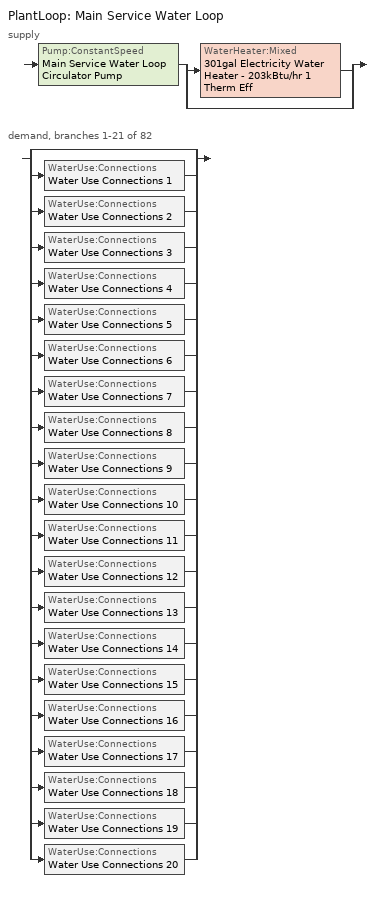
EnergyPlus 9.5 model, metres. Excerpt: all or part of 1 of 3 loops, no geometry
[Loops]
PlantLoop 'Main Service Water Loop'
 supply: Pump:ConstantSpeed 'Main Service Water Loop Circulator Pump' > split
  | WaterHeater:Mixed '301gal Electricity Water Heater - 203kBtu/hr 1 Therm Eff'
  | bypass
 demand, branches 1-21 of 82: split
  | bypass
  | WaterUse:Connections 'Water Use Connections 1'
  | WaterUse:Connections 'Water Use Connections 2'
  | WaterUse:Connections 'Water Use Connections 3'
  | WaterUse:Connections 'Water Use Connections 4'
  | WaterUse:Connections 'Water Use Connections 5'
  | WaterUse:Connections 'Water Use Connections 6'
  | WaterUse:Connections 'Water Use Connections 7'
  | WaterUse:Connections 'Water Use Connections 8'
  | WaterUse:Connections 'Water Use Connections 9'
  | WaterUse:Connections 'Water Use Connections 10'
  | WaterUse:Connections 'Water Use Connections 11'
  | WaterUse:Connections 'Water Use Connections 12'
  | WaterUse:Connections 'Water Use Connections 13'
  | WaterUse:Connections 'Water Use Connections 14'
  | WaterUse:Connections 'Water Use Connections 15'
  | WaterUse:Connections 'Water Use Connections 16'
  | WaterUse:Connections 'Water Use Connections 17'
  | WaterUse:Connections 'Water Use Connections 18'
  | WaterUse:Connections 'Water Use Connections 19'
  | WaterUse:Connections 'Water Use Connections 20'
[SetpointManager:Scheduled]
Service hot water setpoint manager: Control Variable=Temperature; Schedule=Service Water Loop Temp - 140F
[PlantLoop]
Main Service Water Loop: Fluid Type=Water; Plant Equipment Operation Scheme=Main Service Water Loop Operation Schemes; Maximum Loop Temperature {C}=60; Minimum Loop Temperature {C}=10; Maximum Loop Flow Rate {m3/s}=Autosize; Minimum Loop Flow Rate {m3/s}=0; Plant Loop Volume {m3}=Autocalculate; Load Distribution Scheme=Optimal; Plant Loop Demand Calculation Scheme=SingleSetpoint
[Sizing:Plant]
Main Service Water Loop: Loop Type=Heating; Design Loop Exit Temperature {C}=60; Loop Design Temperature Difference {deltaC}=5; Sizing Option=NonCoincident; Zone Timesteps in Averaging Window=1; Coincident Sizing Factor Mode=None
[Pump:ConstantSpeed]
Main Service Water Loop Circulator Pump: Design Flow Rate {m3/s}=Autosize; Design Pump Head {Pa}=385190; Design Power Consumption {W}=Autosize; Motor Efficiency=0.855; Fraction of Motor Inefficiencies to Fluid Stream=0; Pump Control Type=Intermittent; Design Power Sizing Method=PowerPerFlowPerPressure; Design Electric Power per Unit Flow Rate {W/(m3/s)}=348701.1; Design Shaft Power per Unit Flow Rate per Unit Head {W-s/m3-Pa}=1.28205
[WaterHeater:Mixed]
301gal Electricity Water Heater - 203kBtu/hr 1 Therm Eff: Tank Volume {m3}=1.13961; Setpoint Temperature Schedule=Service Water Loop Temp - 140F; Deadband Temperature Difference {deltaC}=2; Maximum Temperature Limit {C}=60; Heater Control Type=Cycle; Heater Maximum Capacity {W}=59544.8; Heater Ignition Minimum Flow Rate {m3/s}=0; Heater Ignition Delay {s}=0; Heater Fuel Type=Electricity; Heater Thermal Efficiency=1; Off Cycle Parasitic Fuel Consumption Rate {W}=105.696; Off Cycle Parasitic Fuel Type=Electricity; Off Cycle Parasitic Heat Fraction to Tank=0.8; On Cycle Parasitic Fuel Consumption Rate {W}=105.696; On Cycle Parasitic Fuel Type=Electricity; On Cycle Parasitic Heat Fraction to Tank=0; Ambient Temperature Indicator=Schedule; Ambient Temperature Schedule=Water Heater Ambient Temp Schedule - 70.0f; Off Cycle Loss Coefficient to Ambient Temperature {W/K}=4.72726; Off Cycle Loss Fraction to Zone=1; On Cycle Loss Coefficient to Ambient Temperature {W/K}=4.72726; On Cycle Loss Fraction to Zone=1; Use Side Effectiveness=1; Source Side Effectiveness=1; Use Side Design Flow Rate {m3/s}=Autosize; Source Side Design Flow Rate {m3/s}=Autosize; Indirect Water Heating Recovery Time {hr}=1.5; Source Side Flow Control Mode=IndirectHeatPrimarySetpoint
[WaterHeater:Sizing]
301gal Electricity Water Heater - 203kBtu/hr 1 Therm Eff: Design Mode=PeakDraw; Time Storage Can Meet Peak Draw {hr}=0.538503; Time for Tank Recovery {hr}=0; Nominal Tank Volume for Autosizing Plant Connections {m3}=1
[WaterUse:Connections] Drain Water Heat Exchanger Type=None; Drain Water Heat Exchanger Destination=Plant
Name | Water Use Equipment Name 1
Water Use Connections 1 | F2 n1 apartment Service Water Use 0.06gal/min
Water Use Connections 2 | F2 n2 apartment Service Water Use 0.06gal/min
Water Use Connections 3 | F2 ne apartment Service Water Use 0.06gal/min
Water Use Connections 4 | F2 nw apartment Service Water Use 0.06gal/min
Water Use Connections 5 | F2 s1 apartment Service Water Use 0.06gal/min
Water Use Connections 6 | F2 s2 apartment Service Water Use 0.06gal/min
Water Use Connections 7 | F2 se apartment Service Water Use 0.06gal/min
Water Use Connections 8 | F2 sw apartment Service Water Use 0.06gal/min
Water Use Connections 9 | F3 n1 apartment Service Water Use 0.06gal/min
Water Use Connections 10 | F3 n2 apartment Service Water Use 0.06gal/min
Water Use Connections 11 | F3 ne apartment Service Water Use 0.06gal/min
Water Use Connections 12 | F3 nw apartment Service Water Use 0.06gal/min
Water Use Connections 13 | F3 s1 apartment Service Water Use 0.06gal/min
Water Use Connections 14 | F3 s2 apartment Service Water Use 0.06gal/min
Water Use Connections 15 | F3 se apartment Service Water Use 0.06gal/min
Water Use Connections 16 | F3 sw apartment Service Water Use 0.06gal/min
Water Use Connections 17 | F4 n1 apartment Service Water Use 0.06gal/min
Water Use Connections 18 | F4 n2 apartment Service Water Use 0.06gal/min
Water Use Connections 19 | F4 ne apartment Service Water Use 0.06gal/min
Water Use Connections 20 | F4 nw apartment Service Water Use 0.06gal/min
[WaterUse:Equipment] Peak Flow Rate {m3/s}=3.95699e-06; Flow Rate Fraction Schedule=NECB-G-Service Water Heating
Name | Target Temperature Schedule | Zone | Sensible Fraction Schedule | Latent Fraction Schedule
F2 n1 apartment Service Water Use 0.06gal/min | Schedule Ruleset 5 | DU_BT=Space Function_ST=Dwelling Unit(s)_FL=Building Story 2_SCHG | Schedule Ruleset 3 | Schedule Ruleset 4
F2 n2 apartment Service Water Use 0.06gal/min | Schedule Ruleset 8 | DU_BT=Space Function_ST=Dwelling Unit(s)_FL=Building Story 2_SCHG 7 | Schedule Ruleset 6 | Schedule Ruleset 7
F2 ne apartment Service Water Use 0.06gal/min | Schedule Ruleset 11 | DU_BT=Space Function_ST=Dwelling Unit(s)_FL=Building Story 2_SCHG 1 | Schedule Ruleset 9 | Schedule Ruleset 10
F2 nw apartment Service Water Use 0.06gal/min | Schedule Ruleset 14 | DU_BT=Space Function_ST=Dwelling Unit(s)_FL=Building Story 2_SCHG 4 | Schedule Ruleset 12 | Schedule Ruleset 13
F2 s1 apartment Service Water Use 0.06gal/min | Schedule Ruleset 17 | DU_BT=Space Function_ST=Dwelling Unit(s)_FL=Building Story 2_SCHG 3 | Schedule Ruleset 15 | Schedule Ruleset 16
F2 s2 apartment Service Water Use 0.06gal/min | Schedule Ruleset 20 | DU_BT=Space Function_ST=Dwelling Unit(s)_FL=Building Story 2_SCHG 5 | Schedule Ruleset 18 | Schedule Ruleset 19
F2 se apartment Service Water Use 0.06gal/min | Schedule Ruleset 23 | DU_BT=Space Function_ST=Dwelling Unit(s)_FL=Building Story 2_SCHG 6 | Schedule Ruleset 21 | Schedule Ruleset 22
F2 sw apartment Service Water Use 0.06gal/min | Schedule Ruleset 26 | DU_BT=Space Function_ST=Dwelling Unit(s)_FL=Building Story 2_SCHG 2 | Schedule Ruleset 24 | Schedule Ruleset 25
F3 n1 apartment Service Water Use 0.06gal/min | Schedule Ruleset 29 | DU_BT=Space Function_ST=Dwelling Unit(s)_FL=Building Story 3_SCHG 1 | Schedule Ruleset 27 | Schedule Ruleset 28
F3 n2 apartment Service Water Use 0.06gal/min | Schedule Ruleset 32 | DU_BT=Space Function_ST=Dwelling Unit(s)_FL=Building Story 3_SCHG 6 | Schedule Ruleset 30 | Schedule Ruleset 31
F3 ne apartment Service Water Use 0.06gal/min | Schedule Ruleset 35 | DU_BT=Space Function_ST=Dwelling Unit(s)_FL=Building Story 3_SCHG 5 | Schedule Ruleset 33 | Schedule Ruleset 34
F3 nw apartment Service Water Use 0.06gal/min | Schedule Ruleset 38 | DU_BT=Space Function_ST=Dwelling Unit(s)_FL=Building Story 3_SCHG 2 | Schedule Ruleset 36 | Schedule Ruleset 37
F3 s1 apartment Service Water Use 0.06gal/min | Schedule Ruleset 41 | DU_BT=Space Function_ST=Dwelling Unit(s)_FL=Building Story 3_SCHG 3 | Schedule Ruleset 39 | Schedule Ruleset 40
F3 s2 apartment Service Water Use 0.06gal/min | Schedule Ruleset 44 | DU_BT=Space Function_ST=Dwelling Unit(s)_FL=Building Story 3_SCHG 4 | Schedule Ruleset 42 | Schedule Ruleset 43
F3 se apartment Service Water Use 0.06gal/min | Schedule Ruleset 47 | DU_BT=Space Function_ST=Dwelling Unit(s)_FL=Building Story 3_SCHG 7 | Schedule Ruleset 45 | Schedule Ruleset 46
F3 sw apartment Service Water Use 0.06gal/min | Schedule Ruleset 50 | DU_BT=Space Function_ST=Dwelling Unit(s)_FL=Building Story 3_SCHG | Schedule Ruleset 48 | Schedule Ruleset 49
F4 n1 apartment Service Water Use 0.06gal/min | Schedule Ruleset 53 | DU_BT=Space Function_ST=Dwelling Unit(s)_FL=Building Story 4_SCHG 5 | Schedule Ruleset 51 | Schedule Ruleset 52
F4 n2 apartment Service Water Use 0.06gal/min | Schedule Ruleset 56 | DU_BT=Space Function_ST=Dwelling Unit(s)_FL=Building Story 4_SCHG 1 | Schedule Ruleset 54 | Schedule Ruleset 55
F4 ne apartment Service Water Use 0.06gal/min | Schedule Ruleset 59 | DU_BT=Space Function_ST=Dwelling Unit(s)_FL=Building Story 4_SCHG 2 | Schedule Ruleset 57 | Schedule Ruleset 58
F4 nw apartment Service Water Use 0.06gal/min | Schedule Ruleset 62 | DU_BT=Space Function_ST=Dwelling Unit(s)_FL=Building Story 4_SCHG 7 | Schedule Ruleset 60 | Schedule Ruleset 61
[PlantEquipmentOperationSchemes]
Main Service Water Loop Operation Schemes: Control Scheme Object Type 1=PlantEquipmentOperation:HeatingLoad; Control Scheme Name 1=Main Service Water Loop Heating Operation Scheme; Control Scheme Schedule Name 1=Always On Discrete
[PlantEquipmentOperation:HeatingLoad]
Main Service Water Loop Heating Operation Scheme: Load Range Lower Limit 1 {W}=0; Load Range Upper Limit 1 {W}=1000000000; Range Equipment List Name 1=Main Service Water Loop Heating Equipment List
[PlantEquipmentList]
Main Service Water Loop Heating Equipment List: WaterHeater:Mixed, 301gal Electricity Water Heater - 203kBtu/hr 1 Therm Eff
[Schedule:Day:Interval]
NECB-G-Service Water Heating Default; NECB-G-Service Water Heating Default|Wkdy Day: No, 01:00, 0.1, 06:00, 0.05, 07:00, 0.2, 08:00, 0.8, 09:00, 0.7, 10:00, 0.5, 11:00, 0.4, 14:00, 0.2, 15:00, 0.3, 17:00, 0.5, 19:00, 0.7, 21:00, 0.4, 23:00, 0.2, 24:00, 0.1
NECB-G-Service Water Heating Sat Day: No, 01:00, 0.1, 07:00, 0.05, 08:00, 0.2, 11:00, 0.5, 15:00, 0.3, 16:00, 0.7, 17:00, 0.9, 19:00, 0.7, 20:00, 0.6, 21:00, 0.5, 22:00, 0.4, 23:00, 0.3, 24:00, 0.2
NECB-G-Service Water Heating Sun|Hol Day: No, 01:00, 0.1, 08:00, 0.05, 09:00, 0.2, 11:00, 0.3, 13:00, 0.2, 14:00, 0.3, 15:00, 0.4, 16:00, 0.5, 17:00, 0.6, 18:00, 0.7, 19:00, 0.4, 20:00, 0.3, 24:00, 0.2
Schedule Day 10; Schedule Day 13; Schedule Day 16; Schedule Day 19; Schedule Day 22; Schedule Day 25; Schedule Day 28; Schedule Day 31; Schedule Day 34; Schedule Day 37; Schedule Day 40; Schedule Day 43; Schedule Day 46; Schedule Day 49; Schedule Day 52; Schedule Day 55; Schedule Day 58; Schedule Day 61; Schedule Day 64; Schedule Day 7: No, 24:00, 0.05
Schedule Day 11; Schedule Day 14; Schedule Day 17; Schedule Day 20; Schedule Day 23; Schedule Day 26; Schedule Day 29; Schedule Day 32; Schedule Day 35; Schedule Day 38; Schedule Day 41; Schedule Day 44; Schedule Day 47; Schedule Day 50; Schedule Day 53; Schedule Day 56; Schedule Day 59; Schedule Day 62; Schedule Day 65; Schedule Day 8; Service Water Loop Temp - 140F Default: No, 24:00, 60
Schedule Day 12; Schedule Day 15; Schedule Day 18; Schedule Day 21; Schedule Day 24; Schedule Day 27; Schedule Day 30; Schedule Day 33; Schedule Day 36; Schedule Day 39; Schedule Day 42; Schedule Day 45; Schedule Day 48; Schedule Day 51; Schedule Day 54; Schedule Day 57; Schedule Day 6; Schedule Day 60; Schedule Day 63; Schedule Day 9: No, 24:00, 0.2
Water Heater Ambient Temp Schedule - 70.0f Default: No, 24:00, 21.1111
[Schedule:Week:Daily]
NECB-G-Service Water Heating Week Rule - Jan1-Dec31: NECB-G-Service Water Heating Sun|Hol Day, NECB-G-Service Water Heating Default|Wkdy Day, NECB-G-Service Water Heating Default|Wkdy Day, NECB-G-Service Water Heating Default|Wkdy Day, NECB-G-Service Water Heating Default|Wkdy Day, NECB-G-Service Water Heating Default|Wkdy Day, NECB-G-Service Water Heating Sat Day, NECB-G-Service Water Heating Default, NECB-G-Service Water Heating Default, NECB-G-Service Water Heating Default, NECB-G-Service Water Heating Default, NECB-G-Service Water Heating Default
Schedule Ruleset 10 Week Rule - Jan1-Dec31: Schedule Day 13, Schedule Day 13, Schedule Day 13, Schedule Day 13, Schedule Day 13, Schedule Day 13, Schedule Day 13, Schedule Day 13, Schedule Day 13, Schedule Day 13, Schedule Day 13, Schedule Day 13
Schedule Ruleset 11 Week Rule - Jan1-Dec31: Schedule Day 14, Schedule Day 14, Schedule Day 14, Schedule Day 14, Schedule Day 14, Schedule Day 14, Schedule Day 14, Schedule Day 14, Schedule Day 14, Schedule Day 14, Schedule Day 14, Schedule Day 14
Schedule Ruleset 12 Week Rule - Jan1-Dec31: Schedule Day 15, Schedule Day 15, Schedule Day 15, Schedule Day 15, Schedule Day 15, Schedule Day 15, Schedule Day 15, Schedule Day 15, Schedule Day 15, Schedule Day 15, Schedule Day 15, Schedule Day 15
Schedule Ruleset 13 Week Rule - Jan1-Dec31: Schedule Day 16, Schedule Day 16, Schedule Day 16, Schedule Day 16, Schedule Day 16, Schedule Day 16, Schedule Day 16, Schedule Day 16, Schedule Day 16, Schedule Day 16, Schedule Day 16, Schedule Day 16
Schedule Ruleset 14 Week Rule - Jan1-Dec31: Schedule Day 17, Schedule Day 17, Schedule Day 17, Schedule Day 17, Schedule Day 17, Schedule Day 17, Schedule Day 17, Schedule Day 17, Schedule Day 17, Schedule Day 17, Schedule Day 17, Schedule Day 17
Schedule Ruleset 15 Week Rule - Jan1-Dec31: Schedule Day 18, Schedule Day 18, Schedule Day 18, Schedule Day 18, Schedule Day 18, Schedule Day 18, Schedule Day 18, Schedule Day 18, Schedule Day 18, Schedule Day 18, Schedule Day 18, Schedule Day 18
Schedule Ruleset 16 Week Rule - Jan1-Dec31: Schedule Day 19, Schedule Day 19, Schedule Day 19, Schedule Day 19, Schedule Day 19, Schedule Day 19, Schedule Day 19, Schedule Day 19, Schedule Day 19, Schedule Day 19, Schedule Day 19, Schedule Day 19
Schedule Ruleset 17 Week Rule - Jan1-Dec31: Schedule Day 20, Schedule Day 20, Schedule Day 20, Schedule Day 20, Schedule Day 20, Schedule Day 20, Schedule Day 20, Schedule Day 20, Schedule Day 20, Schedule Day 20, Schedule Day 20, Schedule Day 20
Schedule Ruleset 18 Week Rule - Jan1-Dec31: Schedule Day 21, Schedule Day 21, Schedule Day 21, Schedule Day 21, Schedule Day 21, Schedule Day 21, Schedule Day 21, Schedule Day 21, Schedule Day 21, Schedule Day 21, Schedule Day 21, Schedule Day 21
Schedule Ruleset 19 Week Rule - Jan1-Dec31: Schedule Day 22, Schedule Day 22, Schedule Day 22, Schedule Day 22, Schedule Day 22, Schedule Day 22, Schedule Day 22, Schedule Day 22, Schedule Day 22, Schedule Day 22, Schedule Day 22, Schedule Day 22
Schedule Ruleset 20 Week Rule - Jan1-Dec31: Schedule Day 23, Schedule Day 23, Schedule Day 23, Schedule Day 23, Schedule Day 23, Schedule Day 23, Schedule Day 23, Schedule Day 23, Schedule Day 23, Schedule Day 23, Schedule Day 23, Schedule Day 23
Schedule Ruleset 21 Week Rule - Jan1-Dec31: Schedule Day 24, Schedule Day 24, Schedule Day 24, Schedule Day 24, Schedule Day 24, Schedule Day 24, Schedule Day 24, Schedule Day 24, Schedule Day 24, Schedule Day 24, Schedule Day 24, Schedule Day 24
Schedule Ruleset 22 Week Rule - Jan1-Dec31: Schedule Day 25, Schedule Day 25, Schedule Day 25, Schedule Day 25, Schedule Day 25, Schedule Day 25, Schedule Day 25, Schedule Day 25, Schedule Day 25, Schedule Day 25, Schedule Day 25, Schedule Day 25
Schedule Ruleset 23 Week Rule - Jan1-Dec31: Schedule Day 26, Schedule Day 26, Schedule Day 26, Schedule Day 26, Schedule Day 26, Schedule Day 26, Schedule Day 26, Schedule Day 26, Schedule Day 26, Schedule Day 26, Schedule Day 26, Schedule Day 26
Schedule Ruleset 24 Week Rule - Jan1-Dec31: Schedule Day 27, Schedule Day 27, Schedule Day 27, Schedule Day 27, Schedule Day 27, Schedule Day 27, Schedule Day 27, Schedule Day 27, Schedule Day 27, Schedule Day 27, Schedule Day 27, Schedule Day 27
Schedule Ruleset 25 Week Rule - Jan1-Dec31: Schedule Day 28, Schedule Day 28, Schedule Day 28, Schedule Day 28, Schedule Day 28, Schedule Day 28, Schedule Day 28, Schedule Day 28, Schedule Day 28, Schedule Day 28, Schedule Day 28, Schedule Day 28
Schedule Ruleset 26 Week Rule - Jan1-Dec31: Schedule Day 29, Schedule Day 29, Schedule Day 29, Schedule Day 29, Schedule Day 29, Schedule Day 29, Schedule Day 29, Schedule Day 29, Schedule Day 29, Schedule Day 29, Schedule Day 29, Schedule Day 29
Schedule Ruleset 27 Week Rule - Jan1-Dec31: Schedule Day 30, Schedule Day 30, Schedule Day 30, Schedule Day 30, Schedule Day 30, Schedule Day 30, Schedule Day 30, Schedule Day 30, Schedule Day 30, Schedule Day 30, Schedule Day 30, Schedule Day 30
Schedule Ruleset 28 Week Rule - Jan1-Dec31: Schedule Day 31, Schedule Day 31, Schedule Day 31, Schedule Day 31, Schedule Day 31, Schedule Day 31, Schedule Day 31, Schedule Day 31, Schedule Day 31, Schedule Day 31, Schedule Day 31, Schedule Day 31
Schedule Ruleset 29 Week Rule - Jan1-Dec31: Schedule Day 32, Schedule Day 32, Schedule Day 32, Schedule Day 32, Schedule Day 32, Schedule Day 32, Schedule Day 32, Schedule Day 32, Schedule Day 32, Schedule Day 32, Schedule Day 32, Schedule Day 32
Schedule Ruleset 3 Week Rule - Jan1-Dec31: Schedule Day 6, Schedule Day 6, Schedule Day 6, Schedule Day 6, Schedule Day 6, Schedule Day 6, Schedule Day 6, Schedule Day 6, Schedule Day 6, Schedule Day 6, Schedule Day 6, Schedule Day 6
Schedule Ruleset 30 Week Rule - Jan1-Dec31: Schedule Day 33, Schedule Day 33, Schedule Day 33, Schedule Day 33, Schedule Day 33, Schedule Day 33, Schedule Day 33, Schedule Day 33, Schedule Day 33, Schedule Day 33, Schedule Day 33, Schedule Day 33
Schedule Ruleset 31 Week Rule - Jan1-Dec31: Schedule Day 34, Schedule Day 34, Schedule Day 34, Schedule Day 34, Schedule Day 34, Schedule Day 34, Schedule Day 34, Schedule Day 34, Schedule Day 34, Schedule Day 34, Schedule Day 34, Schedule Day 34
Schedule Ruleset 32 Week Rule - Jan1-Dec31: Schedule Day 35, Schedule Day 35, Schedule Day 35, Schedule Day 35, Schedule Day 35, Schedule Day 35, Schedule Day 35, Schedule Day 35, Schedule Day 35, Schedule Day 35, Schedule Day 35, Schedule Day 35
Schedule Ruleset 33 Week Rule - Jan1-Dec31: Schedule Day 36, Schedule Day 36, Schedule Day 36, Schedule Day 36, Schedule Day 36, Schedule Day 36, Schedule Day 36, Schedule Day 36, Schedule Day 36, Schedule Day 36, Schedule Day 36, Schedule Day 36
Schedule Ruleset 34 Week Rule - Jan1-Dec31: Schedule Day 37, Schedule Day 37, Schedule Day 37, Schedule Day 37, Schedule Day 37, Schedule Day 37, Schedule Day 37, Schedule Day 37, Schedule Day 37, Schedule Day 37, Schedule Day 37, Schedule Day 37
Schedule Ruleset 35 Week Rule - Jan1-Dec31: Schedule Day 38, Schedule Day 38, Schedule Day 38, Schedule Day 38, Schedule Day 38, Schedule Day 38, Schedule Day 38, Schedule Day 38, Schedule Day 38, Schedule Day 38, Schedule Day 38, Schedule Day 38
Schedule Ruleset 36 Week Rule - Jan1-Dec31: Schedule Day 39, Schedule Day 39, Schedule Day 39, Schedule Day 39, Schedule Day 39, Schedule Day 39, Schedule Day 39, Schedule Day 39, Schedule Day 39, Schedule Day 39, Schedule Day 39, Schedule Day 39
Schedule Ruleset 37 Week Rule - Jan1-Dec31: Schedule Day 40, Schedule Day 40, Schedule Day 40, Schedule Day 40, Schedule Day 40, Schedule Day 40, Schedule Day 40, Schedule Day 40, Schedule Day 40, Schedule Day 40, Schedule Day 40, Schedule Day 40
Schedule Ruleset 38 Week Rule - Jan1-Dec31: Schedule Day 41, Schedule Day 41, Schedule Day 41, Schedule Day 41, Schedule Day 41, Schedule Day 41, Schedule Day 41, Schedule Day 41, Schedule Day 41, Schedule Day 41, Schedule Day 41, Schedule Day 41
Schedule Ruleset 39 Week Rule - Jan1-Dec31: Schedule Day 42, Schedule Day 42, Schedule Day 42, Schedule Day 42, Schedule Day 42, Schedule Day 42, Schedule Day 42, Schedule Day 42, Schedule Day 42, Schedule Day 42, Schedule Day 42, Schedule Day 42
Schedule Ruleset 4 Week Rule - Jan1-Dec31: Schedule Day 7, Schedule Day 7, Schedule Day 7, Schedule Day 7, Schedule Day 7, Schedule Day 7, Schedule Day 7, Schedule Day 7, Schedule Day 7, Schedule Day 7, Schedule Day 7, Schedule Day 7
Schedule Ruleset 40 Week Rule - Jan1-Dec31: Schedule Day 43, Schedule Day 43, Schedule Day 43, Schedule Day 43, Schedule Day 43, Schedule Day 43, Schedule Day 43, Schedule Day 43, Schedule Day 43, Schedule Day 43, Schedule Day 43, Schedule Day 43
Schedule Ruleset 41 Week Rule - Jan1-Dec31: Schedule Day 44, Schedule Day 44, Schedule Day 44, Schedule Day 44, Schedule Day 44, Schedule Day 44, Schedule Day 44, Schedule Day 44, Schedule Day 44, Schedule Day 44, Schedule Day 44, Schedule Day 44
Schedule Ruleset 42 Week Rule - Jan1-Dec31: Schedule Day 45, Schedule Day 45, Schedule Day 45, Schedule Day 45, Schedule Day 45, Schedule Day 45, Schedule Day 45, Schedule Day 45, Schedule Day 45, Schedule Day 45, Schedule Day 45, Schedule Day 45
Schedule Ruleset 43 Week Rule - Jan1-Dec31: Schedule Day 46, Schedule Day 46, Schedule Day 46, Schedule Day 46, Schedule Day 46, Schedule Day 46, Schedule Day 46, Schedule Day 46, Schedule Day 46, Schedule Day 46, Schedule Day 46, Schedule Day 46
Schedule Ruleset 44 Week Rule - Jan1-Dec31: Schedule Day 47, Schedule Day 47, Schedule Day 47, Schedule Day 47, Schedule Day 47, Schedule Day 47, Schedule Day 47, Schedule Day 47, Schedule Day 47, Schedule Day 47, Schedule Day 47, Schedule Day 47
Schedule Ruleset 45 Week Rule - Jan1-Dec31: Schedule Day 48, Schedule Day 48, Schedule Day 48, Schedule Day 48, Schedule Day 48, Schedule Day 48, Schedule Day 48, Schedule Day 48, Schedule Day 48, Schedule Day 48, Schedule Day 48, Schedule Day 48
Schedule Ruleset 46 Week Rule - Jan1-Dec31: Schedule Day 49, Schedule Day 49, Schedule Day 49, Schedule Day 49, Schedule Day 49, Schedule Day 49, Schedule Day 49, Schedule Day 49, Schedule Day 49, Schedule Day 49, Schedule Day 49, Schedule Day 49
Schedule Ruleset 47 Week Rule - Jan1-Dec31: Schedule Day 50, Schedule Day 50, Schedule Day 50, Schedule Day 50, Schedule Day 50, Schedule Day 50, Schedule Day 50, Schedule Day 50, Schedule Day 50, Schedule Day 50, Schedule Day 50, Schedule Day 50
Schedule Ruleset 48 Week Rule - Jan1-Dec31: Schedule Day 51, Schedule Day 51, Schedule Day 51, Schedule Day 51, Schedule Day 51, Schedule Day 51, Schedule Day 51, Schedule Day 51, Schedule Day 51, Schedule Day 51, Schedule Day 51, Schedule Day 51
Schedule Ruleset 49 Week Rule - Jan1-Dec31: Schedule Day 52, Schedule Day 52, Schedule Day 52, Schedule Day 52, Schedule Day 52, Schedule Day 52, Schedule Day 52, Schedule Day 52, Schedule Day 52, Schedule Day 52, Schedule Day 52, Schedule Day 52
Schedule Ruleset 5 Week Rule - Jan1-Dec31: Schedule Day 8, Schedule Day 8, Schedule Day 8, Schedule Day 8, Schedule Day 8, Schedule Day 8, Schedule Day 8, Schedule Day 8, Schedule Day 8, Schedule Day 8, Schedule Day 8, Schedule Day 8
Schedule Ruleset 50 Week Rule - Jan1-Dec31: Schedule Day 53, Schedule Day 53, Schedule Day 53, Schedule Day 53, Schedule Day 53, Schedule Day 53, Schedule Day 53, Schedule Day 53, Schedule Day 53, Schedule Day 53, Schedule Day 53, Schedule Day 53
Schedule Ruleset 51 Week Rule - Jan1-Dec31: Schedule Day 54, Schedule Day 54, Schedule Day 54, Schedule Day 54, Schedule Day 54, Schedule Day 54, Schedule Day 54, Schedule Day 54, Schedule Day 54, Schedule Day 54, Schedule Day 54, Schedule Day 54
Schedule Ruleset 52 Week Rule - Jan1-Dec31: Schedule Day 55, Schedule Day 55, Schedule Day 55, Schedule Day 55, Schedule Day 55, Schedule Day 55, Schedule Day 55, Schedule Day 55, Schedule Day 55, Schedule Day 55, Schedule Day 55, Schedule Day 55
Schedule Ruleset 53 Week Rule - Jan1-Dec31: Schedule Day 56, Schedule Day 56, Schedule Day 56, Schedule Day 56, Schedule Day 56, Schedule Day 56, Schedule Day 56, Schedule Day 56, Schedule Day 56, Schedule Day 56, Schedule Day 56, Schedule Day 56
Schedule Ruleset 54 Week Rule - Jan1-Dec31: Schedule Day 57, Schedule Day 57, Schedule Day 57, Schedule Day 57, Schedule Day 57, Schedule Day 57, Schedule Day 57, Schedule Day 57, Schedule Day 57, Schedule Day 57, Schedule Day 57, Schedule Day 57
Schedule Ruleset 55 Week Rule - Jan1-Dec31: Schedule Day 58, Schedule Day 58, Schedule Day 58, Schedule Day 58, Schedule Day 58, Schedule Day 58, Schedule Day 58, Schedule Day 58, Schedule Day 58, Schedule Day 58, Schedule Day 58, Schedule Day 58
Schedule Ruleset 56 Week Rule - Jan1-Dec31: Schedule Day 59, Schedule Day 59, Schedule Day 59, Schedule Day 59, Schedule Day 59, Schedule Day 59, Schedule Day 59, Schedule Day 59, Schedule Day 59, Schedule Day 59, Schedule Day 59, Schedule Day 59
Schedule Ruleset 57 Week Rule - Jan1-Dec31: Schedule Day 60, Schedule Day 60, Schedule Day 60, Schedule Day 60, Schedule Day 60, Schedule Day 60, Schedule Day 60, Schedule Day 60, Schedule Day 60, Schedule Day 60, Schedule Day 60, Schedule Day 60
Schedule Ruleset 58 Week Rule - Jan1-Dec31: Schedule Day 61, Schedule Day 61, Schedule Day 61, Schedule Day 61, Schedule Day 61, Schedule Day 61, Schedule Day 61, Schedule Day 61, Schedule Day 61, Schedule Day 61, Schedule Day 61, Schedule Day 61
Schedule Ruleset 59 Week Rule - Jan1-Dec31: Schedule Day 62, Schedule Day 62, Schedule Day 62, Schedule Day 62, Schedule Day 62, Schedule Day 62, Schedule Day 62, Schedule Day 62, Schedule Day 62, Schedule Day 62, Schedule Day 62, Schedule Day 62
Schedule Ruleset 6 Week Rule - Jan1-Dec31: Schedule Day 9, Schedule Day 9, Schedule Day 9, Schedule Day 9, Schedule Day 9, Schedule Day 9, Schedule Day 9, Schedule Day 9, Schedule Day 9, Schedule Day 9, Schedule Day 9, Schedule Day 9
Schedule Ruleset 60 Week Rule - Jan1-Dec31: Schedule Day 63, Schedule Day 63, Schedule Day 63, Schedule Day 63, Schedule Day 63, Schedule Day 63, Schedule Day 63, Schedule Day 63, Schedule Day 63, Schedule Day 63, Schedule Day 63, Schedule Day 63
Schedule Ruleset 61 Week Rule - Jan1-Dec31: Schedule Day 64, Schedule Day 64, Schedule Day 64, Schedule Day 64, Schedule Day 64, Schedule Day 64, Schedule Day 64, Schedule Day 64, Schedule Day 64, Schedule Day 64, Schedule Day 64, Schedule Day 64
Schedule Ruleset 62 Week Rule - Jan1-Dec31: Schedule Day 65, Schedule Day 65, Schedule Day 65, Schedule Day 65, Schedule Day 65, Schedule Day 65, Schedule Day 65, Schedule Day 65, Schedule Day 65, Schedule Day 65, Schedule Day 65, Schedule Day 65
Schedule Ruleset 7 Week Rule - Jan1-Dec31: Schedule Day 10, Schedule Day 10, Schedule Day 10, Schedule Day 10, Schedule Day 10, Schedule Day 10, Schedule Day 10, Schedule Day 10, Schedule Day 10, Schedule Day 10, Schedule Day 10, Schedule Day 10
Schedule Ruleset 8 Week Rule - Jan1-Dec31: Schedule Day 11, Schedule Day 11, Schedule Day 11, Schedule Day 11, Schedule Day 11, Schedule Day 11, Schedule Day 11, Schedule Day 11, Schedule Day 11, Schedule Day 11, Schedule Day 11, Schedule Day 11
Schedule Ruleset 9 Week Rule - Jan1-Dec31: Schedule Day 12, Schedule Day 12, Schedule Day 12, Schedule Day 12, Schedule Day 12, Schedule Day 12, Schedule Day 12, Schedule Day 12, Schedule Day 12, Schedule Day 12, Schedule Day 12, Schedule Day 12
Service Water Loop Temp - 140F Week Rule - Jan1-Dec31: Service Water Loop Temp - 140F Default, Service Water Loop Temp - 140F Default, Service Water Loop Temp - 140F Default, Service Water Loop Temp - 140F Default, Service Water Loop Temp - 140F Default, Service Water Loop Temp - 140F Default, Service Water Loop Temp - 140F Default, Service Water Loop Temp - 140F Default, Service Water Loop Temp - 140F Default, Service Water Loop Temp - 140F Default, Service Water Loop Temp - 140F Default, Service Water Loop Temp - 140F Default
Water Heater Ambient Temp Schedule - 70.0f Week Rule - Jan1-Dec31: Water Heater Ambient Temp Schedule - 70.0f Default, Water Heater Ambient Temp Schedule - 70.0f Default, Water Heater Ambient Temp Schedule - 70.0f Default, Water Heater Ambient Temp Schedule - 70.0f Default, Water Heater Ambient Temp Schedule - 70.0f Default, Water Heater Ambient Temp Schedule - 70.0f Default, Water Heater Ambient Temp Schedule - 70.0f Default, Water Heater Ambient Temp Schedule - 70.0f Default, Water Heater Ambient Temp Schedule - 70.0f Default, Water Heater Ambient Temp Schedule - 70.0f Default, Water Heater Ambient Temp Schedule - 70.0f Default, Water Heater Ambient Temp Schedule - 70.0f Default
[Schedule:Year]
NECB-G-Service Water Heating: NECB-G-Service Water Heating Week Rule - Jan1-Dec31, 1, 1, 12, 31
Schedule Ruleset 10: Schedule Ruleset 10 Week Rule - Jan1-Dec31, 1, 1, 12, 31
Schedule Ruleset 11: Schedule Ruleset 11 Week Rule - Jan1-Dec31, 1, 1, 12, 31
Schedule Ruleset 12: Schedule Ruleset 12 Week Rule - Jan1-Dec31, 1, 1, 12, 31
Schedule Ruleset 13: Schedule Ruleset 13 Week Rule - Jan1-Dec31, 1, 1, 12, 31
Schedule Ruleset 14: Schedule Ruleset 14 Week Rule - Jan1-Dec31, 1, 1, 12, 31
Schedule Ruleset 15: Schedule Ruleset 15 Week Rule - Jan1-Dec31, 1, 1, 12, 31
Schedule Ruleset 16: Schedule Ruleset 16 Week Rule - Jan1-Dec31, 1, 1, 12, 31
Schedule Ruleset 17: Schedule Ruleset 17 Week Rule - Jan1-Dec31, 1, 1, 12, 31
Schedule Ruleset 18: Schedule Ruleset 18 Week Rule - Jan1-Dec31, 1, 1, 12, 31
Schedule Ruleset 19: Schedule Ruleset 19 Week Rule - Jan1-Dec31, 1, 1, 12, 31
Schedule Ruleset 20: Schedule Ruleset 20 Week Rule - Jan1-Dec31, 1, 1, 12, 31
Schedule Ruleset 21: Schedule Ruleset 21 Week Rule - Jan1-Dec31, 1, 1, 12, 31
Schedule Ruleset 22: Schedule Ruleset 22 Week Rule - Jan1-Dec31, 1, 1, 12, 31
Schedule Ruleset 23: Schedule Ruleset 23 Week Rule - Jan1-Dec31, 1, 1, 12, 31
Schedule Ruleset 24: Schedule Ruleset 24 Week Rule - Jan1-Dec31, 1, 1, 12, 31
Schedule Ruleset 25: Schedule Ruleset 25 Week Rule - Jan1-Dec31, 1, 1, 12, 31
Schedule Ruleset 26: Schedule Ruleset 26 Week Rule - Jan1-Dec31, 1, 1, 12, 31
Schedule Ruleset 27: Schedule Ruleset 27 Week Rule - Jan1-Dec31, 1, 1, 12, 31
Schedule Ruleset 28: Schedule Ruleset 28 Week Rule - Jan1-Dec31, 1, 1, 12, 31
Schedule Ruleset 29: Schedule Ruleset 29 Week Rule - Jan1-Dec31, 1, 1, 12, 31
Schedule Ruleset 3: Schedule Ruleset 3 Week Rule - Jan1-Dec31, 1, 1, 12, 31
Schedule Ruleset 30: Schedule Ruleset 30 Week Rule - Jan1-Dec31, 1, 1, 12, 31
Schedule Ruleset 31: Schedule Ruleset 31 Week Rule - Jan1-Dec31, 1, 1, 12, 31
Schedule Ruleset 32: Schedule Ruleset 32 Week Rule - Jan1-Dec31, 1, 1, 12, 31
Schedule Ruleset 33: Schedule Ruleset 33 Week Rule - Jan1-Dec31, 1, 1, 12, 31
Schedule Ruleset 34: Schedule Ruleset 34 Week Rule - Jan1-Dec31, 1, 1, 12, 31
Schedule Ruleset 35: Schedule Ruleset 35 Week Rule - Jan1-Dec31, 1, 1, 12, 31
Schedule Ruleset 36: Schedule Ruleset 36 Week Rule - Jan1-Dec31, 1, 1, 12, 31
Schedule Ruleset 37: Schedule Ruleset 37 Week Rule - Jan1-Dec31, 1, 1, 12, 31
Schedule Ruleset 38: Schedule Ruleset 38 Week Rule - Jan1-Dec31, 1, 1, 12, 31
Schedule Ruleset 39: Schedule Ruleset 39 Week Rule - Jan1-Dec31, 1, 1, 12, 31
Schedule Ruleset 4: Schedule Ruleset 4 Week Rule - Jan1-Dec31, 1, 1, 12, 31
Schedule Ruleset 40: Schedule Ruleset 40 Week Rule - Jan1-Dec31, 1, 1, 12, 31
Schedule Ruleset 41: Schedule Ruleset 41 Week Rule - Jan1-Dec31, 1, 1, 12, 31
Schedule Ruleset 42: Schedule Ruleset 42 Week Rule - Jan1-Dec31, 1, 1, 12, 31
Schedule Ruleset 43: Schedule Ruleset 43 Week Rule - Jan1-Dec31, 1, 1, 12, 31
Schedule Ruleset 44: Schedule Ruleset 44 Week Rule - Jan1-Dec31, 1, 1, 12, 31
Schedule Ruleset 45: Schedule Ruleset 45 Week Rule - Jan1-Dec31, 1, 1, 12, 31
Schedule Ruleset 46: Schedule Ruleset 46 Week Rule - Jan1-Dec31, 1, 1, 12, 31
Schedule Ruleset 47: Schedule Ruleset 47 Week Rule - Jan1-Dec31, 1, 1, 12, 31
Schedule Ruleset 48: Schedule Ruleset 48 Week Rule - Jan1-Dec31, 1, 1, 12, 31
Schedule Ruleset 49: Schedule Ruleset 49 Week Rule - Jan1-Dec31, 1, 1, 12, 31
Schedule Ruleset 5: Schedule Ruleset 5 Week Rule - Jan1-Dec31, 1, 1, 12, 31
Schedule Ruleset 50: Schedule Ruleset 50 Week Rule - Jan1-Dec31, 1, 1, 12, 31
Schedule Ruleset 51: Schedule Ruleset 51 Week Rule - Jan1-Dec31, 1, 1, 12, 31
Schedule Ruleset 52: Schedule Ruleset 52 Week Rule - Jan1-Dec31, 1, 1, 12, 31
Schedule Ruleset 53: Schedule Ruleset 53 Week Rule - Jan1-Dec31, 1, 1, 12, 31
Schedule Ruleset 54: Schedule Ruleset 54 Week Rule - Jan1-Dec31, 1, 1, 12, 31
Schedule Ruleset 55: Schedule Ruleset 55 Week Rule - Jan1-Dec31, 1, 1, 12, 31
Schedule Ruleset 56: Schedule Ruleset 56 Week Rule - Jan1-Dec31, 1, 1, 12, 31
Schedule Ruleset 57: Schedule Ruleset 57 Week Rule - Jan1-Dec31, 1, 1, 12, 31
Schedule Ruleset 58: Schedule Ruleset 58 Week Rule - Jan1-Dec31, 1, 1, 12, 31
Schedule Ruleset 59: Schedule Ruleset 59 Week Rule - Jan1-Dec31, 1, 1, 12, 31
Schedule Ruleset 6: Schedule Ruleset 6 Week Rule - Jan1-Dec31, 1, 1, 12, 31
Schedule Ruleset 60: Schedule Ruleset 60 Week Rule - Jan1-Dec31, 1, 1, 12, 31
Schedule Ruleset 61: Schedule Ruleset 61 Week Rule - Jan1-Dec31, 1, 1, 12, 31
Schedule Ruleset 62: Schedule Ruleset 62 Week Rule - Jan1-Dec31, 1, 1, 12, 31
Schedule Ruleset 7: Schedule Ruleset 7 Week Rule - Jan1-Dec31, 1, 1, 12, 31
Schedule Ruleset 8: Schedule Ruleset 8 Week Rule - Jan1-Dec31, 1, 1, 12, 31
Schedule Ruleset 9: Schedule Ruleset 9 Week Rule - Jan1-Dec31, 1, 1, 12, 31
Service Water Loop Temp - 140F: Service Water Loop Temp - 140F Week Rule - Jan1-Dec31, 1, 1, 12, 31
Water Heater Ambient Temp Schedule - 70.0f: Water Heater Ambient Temp Schedule - 70.0f Week Rule - Jan1-Dec31, 1, 1, 12, 31
[Schedule:Constant]
Always On Discrete: Hourly Value=1
